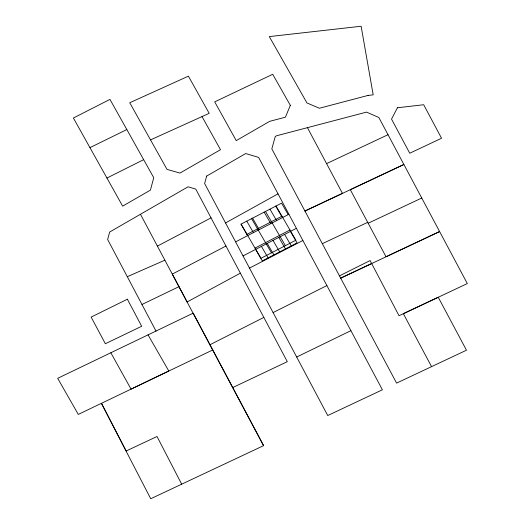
<?xml version="1.0" encoding="UTF-8"?>
<svg xmlns="http://www.w3.org/2000/svg" width="525" height="525" viewBox="0 0 525 525"><rect width="100%" height="100%" fill="white"/><g stroke="black" fill="none" stroke-linecap="round" stroke-linejoin="round"><path stroke-width="0.79" d="M225.553 222.941L278.014 193.837M240.365 273.164L187.09 301.973L172.298 274.103L225.96 246.015M157.408 246.107L211.03 217.868M247.006 234.314L281.964 216.221M235.6 241.861L288.908 214.272M255.006 248.089L289.957 229.996M243.055 255.918L296.389 228.309M249.519 268.091L302.873 240.476M209.862 344.8L263.839 317.415M273.098 312.572L326.885 285.574M106.936 178.034L143.66 159.666M339.478 275.855L370.112 260.558L399.033 315.728L467.322 283.572L378.853 117.495L366.542 112.114L276.498 135.791L275.257 136.52L271.825 148.883L396.592 383.106L466.469 350.214L438.244 297.255L403.351 313.694L431.55 366.634M89.939 147.637L126.84 129.563L153.74 177.706L150.426 190.116L122.647 206.141L73.388 118.007L109.948 99.389L126.84 129.563M296.678 357.026L350.89 330.671M141.967 304.48L178.979 286.663M212.769 349.952L193.22 313.143L57.678 378.322L78.291 414.415L101.377 403.331L150.727 498.75L263.648 445.62L212.769 349.952L101.502 403.292L126.177 450.995L157.021 436.485L181.696 484.188M232.641 387.601L287.313 361.673L195.773 189.098L188.068 186.802L109.712 232.004L107.632 239.459L156.03 331.104M326.576 163.623L388.014 134.702M322.324 243.672L367.703 222.331M368.169 223.237L421.752 198.023M371.68 263.53L340.686 278.152L439.615 231.558L386.033 256.771L350.306 189.702L403.889 164.489L304.927 211.037L342.444 193.384L307.433 127.667M150.524 139.893L209.186 113.341L188.409 76.164L129.747 102.743L167.029 169.391L179.977 173.079L220.5 149.697L202.02 116.576M127.293 276.701L164.876 260.197M288.199 214.64L281.538 203.162L240.975 224.155L247.636 235.633M276.032 206.01L295.89 240.207L260.938 258.3L241.08 224.103M275.743 206.161L282.404 217.639M290.404 231.407L297.065 242.885L262.297 260.879L255.636 249.408M269.948 209.16L276.609 220.638M284.609 234.406L291.27 245.884M265.506 211.457L285.37 245.654M264.154 212.159L270.815 223.637M278.814 237.405L285.475 248.883M273.02 240.404L279.681 251.882M252.564 218.157L259.225 229.635M267.225 243.403L273.886 254.881M251.6 218.656L271.458 252.853M246.77 221.156L253.431 232.634M261.43 246.402L268.091 257.88M148.057 334.878L168.807 371.011L131.053 389.13L110.834 352.767M140.464 214.272L263.53 445.673M206.699 176.052L204.612 183.481L327.725 415.538L382.39 389.799L258.622 157.402L245.7 153.556L206.699 176.052M290.338 105.361L285.39 117.2L269.679 121.334L236.237 140.628L214.718 101.87L272.711 74.281L290.338 105.361M397.432 107.776L391.532 119.096L409.743 153.228L441.545 138.246L423.688 104.737L397.432 107.776M127.385 299.211L91.133 317.093L105.361 343.731L141.671 326.261L127.385 299.211M368.064 95.419L319.403 108.242L306.974 102.972L269.299 36.593L361.128 26.25L373.19 94.835L368.064 95.419"/></g></svg>
